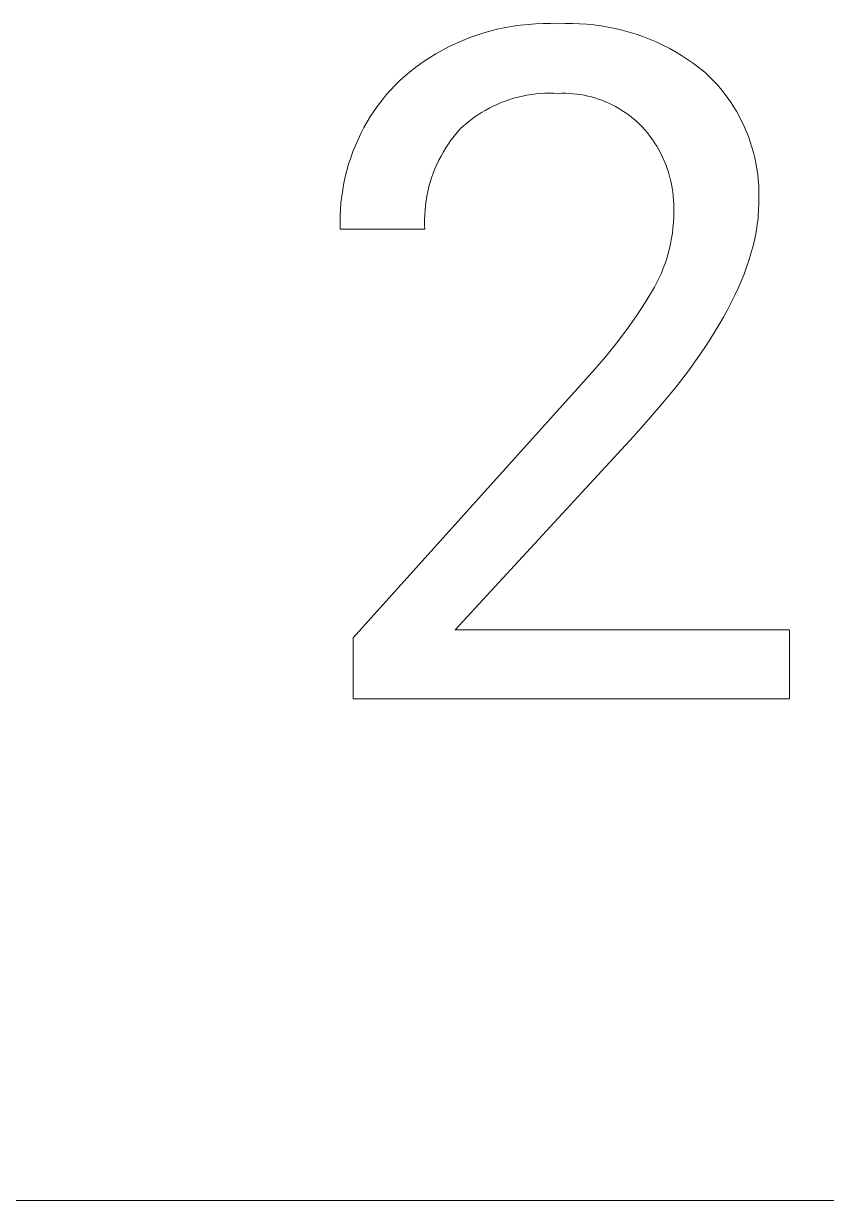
# Model space of a CAD drawing. Header units: millimetres. Extents: x 3269 to 7089, y 1744 to 4413.
# Drawn here: x 6512.7 to 6556.3, y 1957.3 to 2021.3 of the extents above; entities that cross this region are included whole.
import ezdxf

# ---------------------------------------------------------------- set-up
doc = ezdxf.new("R2010")
doc.units = ezdxf.units.MM
doc.header["$MEASUREMENT"] = 0
doc.layers.add('Domyślny', color=7, linetype='Continuous', true_color=0x000000)

msp = doc.modelspace()

# ---------------------------------------------------------------- linework, layer by layer
at = {"layer": 'Domyślny', "color": 18, "lineweight": 15, "true_color": 0x000000}
for p, q in [((6540.5, 2021.264), (6540.908, 2021.278)), ((6540.908, 2021.278), (6541.315, 2021.278)), ((6541.315, 2021.278), (6541.723, 2021.264)), ((6541.723, 2021.264), (6542.113, 2021.279)), ((6542.113, 2021.279), (6542.504, 2021.28)), ((6542.504, 2021.28), (6542.895, 2021.268)), ((6536.923, 2020.516), (6537.307, 2020.653)), ((6537.307, 2020.653), (6537.695, 2020.778)), ((6537.695, 2020.778), (6538.088, 2020.888)), ((6538.088, 2020.888), (6538.484, 2020.985)), ((6538.484, 2020.985), (6538.883, 2021.069)), ((6538.883, 2021.069), (6539.284, 2021.139)), ((6539.284, 2021.139), (6539.688, 2021.194)), ((6539.688, 2021.194), (6540.094, 2021.236)), ((6540.094, 2021.236), (6540.5, 2021.264)), ((6542.895, 2021.268), (6543.285, 2021.243)), ((6543.285, 2021.243), (6543.673, 2021.205)), ((6543.673, 2021.205), (6544.061, 2021.153)), ((6544.061, 2021.153), (6544.446, 2021.089)), ((6544.446, 2021.089), (6544.829, 2021.011)), ((6544.829, 2021.011), (6545.209, 2020.92)), ((6545.209, 2020.92), (6545.586, 2020.817)), ((6545.586, 2020.817), (6545.959, 2020.701)), ((6545.959, 2020.701), (6546.328, 2020.572)), ((6535.442, 2019.837), (6535.804, 2020.026)), ((6535.804, 2020.026), (6536.171, 2020.202)), ((6536.171, 2020.202), (6536.545, 2020.366)), ((6536.545, 2020.366), (6536.923, 2020.516)), ((6546.328, 2020.572), (6546.693, 2020.431)), ((6546.693, 2020.431), (6547.052, 2020.277)), ((6547.052, 2020.277), (6547.406, 2020.112)), ((6547.406, 2020.112), (6547.754, 2019.934)), ((6534.4, 2019.198), (6534.74, 2019.423)), ((6534.74, 2019.423), (6535.088, 2019.636)), ((6535.088, 2019.636), (6535.442, 2019.837)), ((6547.754, 2019.934), (6548.096, 2019.745)), ((6548.096, 2019.745), (6548.431, 2019.544)), ((6548.431, 2019.544), (6548.759, 2019.332)), ((6533.744, 2018.714), (6534.068, 2018.962)), ((6534.068, 2018.962), (6534.4, 2019.198)), ((6548.759, 2019.332), (6549.08, 2019.109)), ((6549.08, 2019.109), (6549.393, 2018.875)), ((6549.393, 2018.875), (6549.698, 2018.631)), ((6532.871, 2017.932), (6533.124, 2018.186)), ((6533.124, 2018.186), (6533.43, 2018.455)), ((6533.43, 2018.455), (6533.744, 2018.714)), ((6549.698, 2018.631), (6549.919, 2018.422)), ((6549.919, 2018.422), (6550.132, 2018.206)), ((6550.132, 2018.206), (6550.338, 2017.983)), ((6532.391, 2017.399), (6532.626, 2017.669)), ((6532.626, 2017.669), (6532.871, 2017.932)), ((6540.512, 2017.456), (6540.272, 2017.426)), ((6540.754, 2017.479), (6540.512, 2017.456)), ((6540.996, 2017.493), (6540.754, 2017.479)), ((6541.238, 2017.499), (6540.996, 2017.493)), ((6541.48, 2017.497), (6541.238, 2017.499)), ((6541.723, 2017.486), (6541.48, 2017.497)), ((6541.925, 2017.492), (6541.723, 2017.486)), ((6542.128, 2017.491), (6541.925, 2017.492)), ((6542.331, 2017.484), (6542.128, 2017.491)), ((6542.533, 2017.469), (6542.331, 2017.484)), ((6542.734, 2017.448), (6542.533, 2017.469)), ((6542.935, 2017.419), (6542.734, 2017.448)), ((6550.338, 2017.983), (6550.536, 2017.753)), ((6550.536, 2017.753), (6550.726, 2017.517)), ((6550.726, 2017.517), (6550.909, 2017.275)), ((6531.741, 2016.543), (6531.948, 2016.836)), ((6531.948, 2016.836), (6532.165, 2017.121)), ((6532.165, 2017.121), (6532.391, 2017.399)), ((6538.414, 2016.89), (6538.194, 2016.788)), ((6538.637, 2016.985), (6538.414, 2016.89)), ((6538.863, 2017.071), (6538.637, 2016.985)), ((6539.093, 2017.15), (6538.863, 2017.071)), ((6539.324, 2017.221), (6539.093, 2017.15)), ((6539.558, 2017.285), (6539.324, 2017.221)), ((6539.795, 2017.34), (6539.558, 2017.285)), ((6540.032, 2017.387), (6539.795, 2017.34)), ((6540.272, 2017.426), (6540.032, 2017.387)), ((6543.135, 2017.384), (6542.935, 2017.419)), ((6543.333, 2017.342), (6543.135, 2017.384)), ((6543.53, 2017.293), (6543.333, 2017.342)), ((6543.725, 2017.238), (6543.53, 2017.293)), ((6543.918, 2017.176), (6543.725, 2017.238)), ((6544.108, 2017.108), (6543.918, 2017.176)), ((6544.297, 2017.032), (6544.108, 2017.108)), ((6544.482, 2016.951), (6544.297, 2017.032)), ((6544.665, 2016.863), (6544.482, 2016.951)), ((6544.845, 2016.77), (6544.665, 2016.863)), ((6550.909, 2017.275), (6551.083, 2017.026)), ((6551.083, 2017.026), (6551.249, 2016.772)), ((6531.357, 2015.938), (6531.544, 2016.244)), ((6531.544, 2016.244), (6531.741, 2016.543)), ((6537.153, 2016.169), (6536.958, 2016.025)), ((6537.352, 2016.307), (6537.153, 2016.169)), ((6537.556, 2016.438), (6537.352, 2016.307)), ((6537.765, 2016.562), (6537.556, 2016.438)), ((6537.977, 2016.679), (6537.765, 2016.562)), ((6538.194, 2016.788), (6537.977, 2016.679)), ((6545.021, 2016.67), (6544.845, 2016.77)), ((6545.194, 2016.564), (6545.021, 2016.67)), ((6545.363, 2016.452), (6545.194, 2016.564)), ((6545.528, 2016.335), (6545.363, 2016.452)), ((6545.69, 2016.212), (6545.528, 2016.335)), ((6545.846, 2016.083), (6545.69, 2016.212)), ((6551.249, 2016.772), (6551.406, 2016.512)), ((6551.406, 2016.512), (6551.554, 2016.247)), ((6551.554, 2016.247), (6551.693, 2015.978)), ((6531.015, 2015.308), (6531.181, 2015.626)), ((6531.181, 2015.626), (6531.357, 2015.938)), ((6536.406, 2015.552), (6536.236, 2015.358)), ((6536.584, 2015.716), (6536.406, 2015.552)), ((6536.769, 2015.874), (6536.584, 2015.716)), ((6536.958, 2016.025), (6536.769, 2015.874)), ((6545.999, 2015.95), (6545.846, 2016.083)), ((6546.146, 2015.811), (6545.999, 2015.95)), ((6546.289, 2015.667), (6546.146, 2015.811)), ((6546.437, 2015.503), (6546.289, 2015.667)), ((6551.693, 2015.978), (6551.823, 2015.704)), ((6551.823, 2015.704), (6551.944, 2015.425)), ((6530.716, 2014.657), (6530.86, 2014.985)), ((6530.86, 2014.985), (6531.015, 2015.308)), ((6535.918, 2014.953), (6535.77, 2014.742)), ((6536.074, 2015.158), (6535.918, 2014.953)), ((6536.236, 2015.358), (6536.074, 2015.158)), ((6546.579, 2015.333), (6546.437, 2015.503)), ((6546.715, 2015.159), (6546.579, 2015.333)), ((6546.845, 2014.98), (6546.715, 2015.159)), ((6546.968, 2014.797), (6546.845, 2014.98)), ((6551.944, 2015.425), (6552.056, 2015.143)), ((6552.056, 2015.143), (6552.158, 2014.857)), ((6530.461, 2013.987), (6530.583, 2014.324)), ((6530.583, 2014.324), (6530.716, 2014.657)), ((6535.495, 2014.307), (6535.369, 2014.082)), ((6535.628, 2014.527), (6535.495, 2014.307)), ((6535.77, 2014.742), (6535.628, 2014.527)), ((6547.086, 2014.61), (6546.968, 2014.797)), ((6547.196, 2014.419), (6547.086, 2014.61)), ((6547.301, 2014.224), (6547.196, 2014.419)), ((6552.158, 2014.857), (6552.25, 2014.568)), ((6552.25, 2014.568), (6552.332, 2014.276)), ((6552.332, 2014.276), (6552.405, 2013.981)), ((6530.251, 2013.302), (6530.35, 2013.646)), ((6530.35, 2013.646), (6530.461, 2013.987)), ((6535.14, 2013.62), (6535.038, 2013.384)), ((6535.251, 2013.853), (6535.14, 2013.62)), ((6535.369, 2014.082), (6535.251, 2013.853)), ((6547.398, 2014.026), (6547.301, 2014.224)), ((6547.489, 2013.825), (6547.398, 2014.026)), ((6547.572, 2013.62), (6547.489, 2013.825)), ((6547.649, 2013.413), (6547.572, 2013.62)), ((6552.405, 2013.981), (6552.468, 2013.685)), ((6552.468, 2013.685), (6552.52, 2013.386)), ((6530.164, 2012.954), (6530.251, 2013.302)), ((6534.944, 2013.144), (6534.858, 2012.901)), ((6535.038, 2013.384), (6534.944, 2013.144)), ((6547.719, 2013.203), (6547.649, 2013.413)), ((6547.781, 2012.991), (6547.719, 2013.203)), ((6547.836, 2012.777), (6547.781, 2012.991)), ((6552.52, 2013.386), (6552.563, 2013.085)), ((6552.563, 2013.085), (6552.596, 2012.784)), ((6530.025, 2012.251), (6530.088, 2012.604)), ((6530.088, 2012.604), (6530.164, 2012.954)), ((6534.712, 2012.407), (6534.652, 2012.156)), ((6534.781, 2012.655), (6534.712, 2012.407)), ((6534.858, 2012.901), (6534.781, 2012.655)), ((6547.883, 2012.562), (6547.836, 2012.777)), ((6547.924, 2012.344), (6547.883, 2012.562)), ((6547.956, 2012.126), (6547.924, 2012.344)), ((6552.596, 2012.784), (6552.618, 2012.481)), ((6552.618, 2012.481), (6552.63, 2012.178)), ((6529.933, 2011.54), (6529.973, 2011.896)), ((6529.973, 2011.896), (6530.025, 2012.251)), ((6534.6, 2011.904), (6534.557, 2011.65)), ((6534.652, 2012.156), (6534.6, 2011.904)), ((6547.981, 2011.907), (6547.956, 2012.126)), ((6547.999, 2011.686), (6547.981, 2011.907)), ((6548.009, 2011.466), (6547.999, 2011.686)), ((6552.632, 2011.874), (6552.624, 2011.571)), ((6552.63, 2012.178), (6552.632, 2011.874)), ((6529.889, 2010.825), (6529.905, 2011.183)), ((6529.905, 2011.183), (6529.933, 2011.54)), ((6534.498, 2011.138), (6534.481, 2010.881)), ((6534.523, 2011.394), (6534.498, 2011.138)), ((6534.557, 2011.65), (6534.523, 2011.394)), ((6548.007, 2011.024), (6548.012, 2011.245)), ((6548.012, 2011.245), (6548.009, 2011.466)), ((6552.609, 2011.067), (6552.598, 2010.897)), ((6552.617, 2011.236), (6552.609, 2011.067)), ((6552.622, 2011.404), (6552.617, 2011.236)), ((6552.624, 2011.571), (6552.622, 2011.404)), ((6529.885, 2010.466), (6529.889, 2010.825)), ((6529.893, 2010.108), (6529.885, 2010.466)), ((6534.481, 2010.881), (6534.474, 2010.623)), ((6534.474, 2010.623), (6534.475, 2010.366)), ((6547.962, 2010.176), (6547.987, 2010.458)), ((6547.987, 2010.458), (6548.001, 2010.741)), ((6548.001, 2010.741), (6548.007, 2011.024)), ((6552.564, 2010.554), (6552.543, 2010.381)), ((6552.583, 2010.726), (6552.564, 2010.554)), ((6552.598, 2010.897), (6552.583, 2010.726)), ((6534.485, 2010.108), (6529.893, 2010.108)), ((6534.475, 2010.366), (6534.485, 2010.108)), ((6547.886, 2009.615), (6547.929, 2009.895)), ((6547.929, 2009.895), (6547.962, 2010.176)), ((6552.458, 2009.856), (6552.385, 2009.501)), ((6552.518, 2010.207), (6552.458, 2009.856)), ((6552.543, 2010.381), (6552.518, 2010.207)), ((6547.773, 2009.061), (6547.834, 2009.337)), ((6547.834, 2009.337), (6547.886, 2009.615)), ((6552.299, 2009.142), (6552.199, 2008.778)), ((6552.385, 2009.501), (6552.299, 2009.142)), ((6547.536, 2008.246), (6547.624, 2008.515)), ((6547.624, 2008.515), (6547.703, 2008.787)), ((6547.703, 2008.787), (6547.773, 2009.061)), ((6552.199, 2008.778), (6552.087, 2008.411)), ((6547.332, 2007.718), (6547.438, 2007.98)), ((6547.438, 2007.98), (6547.536, 2008.246)), ((6551.96, 2008.04), (6551.821, 2007.664)), ((6552.087, 2008.411), (6551.96, 2008.04)), ((6547.095, 2007.204), (6547.218, 2007.459)), ((6547.218, 2007.459), (6547.332, 2007.718)), ((6551.668, 2007.284), (6551.502, 2006.901)), ((6551.821, 2007.664), (6551.668, 2007.284)), ((6546.482, 2006.17), (6546.964, 2006.953)), ((6546.964, 2006.953), (6547.095, 2007.204)), ((6551.502, 2006.901), (6551.323, 2006.513)), ((6545.977, 2005.402), (6546.482, 2006.17)), ((6551.13, 2006.122), (6550.924, 2005.726)), ((6551.323, 2006.513), (6551.13, 2006.122)), ((6545.449, 2004.649), (6545.977, 2005.402)), ((6550.705, 2005.326), (6550.473, 2004.922)), ((6550.924, 2005.726), (6550.705, 2005.326)), ((6544.897, 2003.914), (6545.449, 2004.649)), ((6550.473, 2004.922), (6550.227, 2004.515)), ((6549.968, 2004.103), (6549.695, 2003.687)), ((6550.227, 2004.515), (6549.968, 2004.103)), ((6544.323, 2003.196), (6544.897, 2003.914)), ((6549.695, 2003.687), (6549.409, 2003.267)), ((6543.727, 2002.496), (6544.323, 2003.196)), ((6549.409, 2003.267), (6548.798, 2002.416)), ((6543.109, 2001.814), (6543.727, 2002.496)), ((6548.798, 2002.416), (6548.133, 2001.548)), ((6530.592, 1987.898), (6543.109, 2001.814)), ((6548.133, 2001.548), (6547.415, 2000.665)), ((6547.415, 2000.665), (6546.643, 1999.766)), ((6546.643, 1999.766), (6545.819, 1998.85)), ((6545.819, 1998.85), (6536.126, 1988.343)), ((6536.126, 1988.343), (6554.291, 1988.343)), ((6554.291, 1988.343), (6554.291, 1984.591)), ((6530.592, 1984.591), (6530.592, 1987.898)), ((6554.291, 1984.591), (6530.592, 1984.591)), ((5644.925, 1957.336), (7088.521, 1957.336))]:
    msp.add_line(p, q, dxfattribs=at)

doc.saveas('drawing.dxf')
